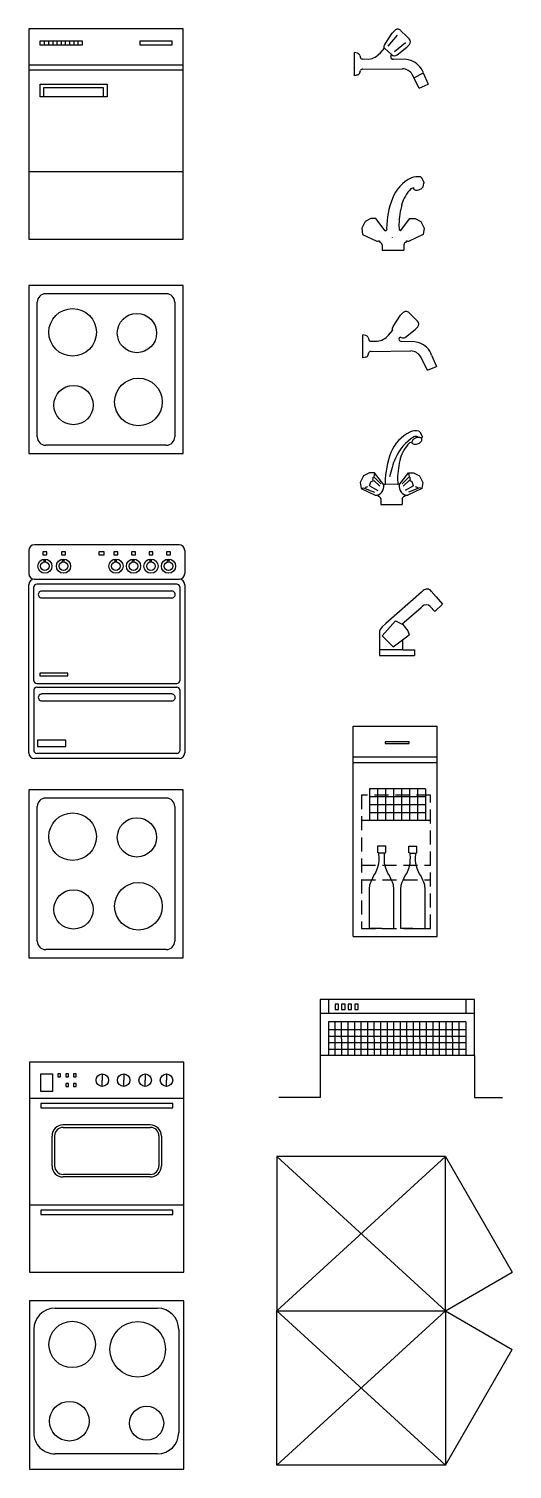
# Model space of a CAD drawing. Extents: x 7129 to 12310, y 667 to 5834.
# Drawn here: x 10588 to 12310, y 692 to 5829 of the extents above; entities that cross this region are included whole.
import ezdxf

# ---------------------------------------------------------------- set-up
doc = ezdxf.new("R2010")
doc.units = 0
doc.header["$LTSCALE"] = 25
doc.header["$MEASUREMENT"] = 0
doc.linetypes.add('VERDECKT', pattern=[3, 2, -1])
doc.layers.add('2-1-5-_MOBIL_COCINA', color=7, linetype='CONTINUOUS')

msp = doc.modelspace()

# ---------------------------------------------------------------- linework, layer by layer
at = {"layer": '2-1-5-_MOBIL_COCINA', "color": 7, "linetype": 'Continuous'}
for p, q in [((11137.559882, 5828.940601), (10587.559882, 5828.940601)), ((10587.559882, 5828.940601), (10587.559882, 5078.940601)), ((11137.559882, 5078.940601), (11137.559882, 5828.940601)), ((11856.063277, 5773.42824), (11882.657027, 5813.529315)), ((11868.313277, 5766.818865), (11901.500777, 5805.865252)), ((11892.157027, 5823.162127), (11882.657027, 5813.529315)), ((11912.563277, 5823.287127), (11934.813277, 5801.240252)), ((10627.559882, 5786.182788), (10642.559882, 5786.182788)), ((10627.559882, 5771.182788), (10627.559882, 5786.182788)), ((10642.559882, 5771.182788), (10627.559882, 5771.182788)), ((10642.559882, 5786.182788), (10642.559882, 5771.182788)), ((10642.559882, 5786.182788), (10657.559882, 5786.182788)), ((10657.559882, 5771.182788), (10642.559882, 5771.182788)), ((10657.559882, 5786.182788), (10657.559882, 5771.182788)), ((10657.559882, 5786.182788), (10672.559882, 5786.182788)), ((10672.559882, 5771.182788), (10657.559882, 5771.182788)), ((10672.559882, 5786.182788), (10672.559882, 5771.182788)), ((10672.559882, 5786.182788), (10687.559882, 5786.182788)), ((10687.559882, 5771.182788), (10672.559882, 5771.182788)), ((10687.559882, 5786.182788), (10687.559882, 5771.182788)), ((10687.559882, 5786.182788), (10702.559882, 5786.182788)), ((10702.559882, 5771.182788), (10687.559882, 5771.182788)), ((10702.559882, 5786.182788), (10702.559882, 5771.182788)), ((10702.559882, 5786.182788), (10717.559882, 5786.182788)), ((10717.559882, 5771.182788), (10702.559882, 5771.182788)), ((10717.559882, 5786.182788), (10717.559882, 5771.182788)), ((10717.559882, 5786.182788), (10732.559882, 5786.182788)), ((10732.559882, 5771.182788), (10717.559882, 5771.182788)), ((10732.559882, 5786.182788), (10732.559882, 5771.182788)), ((10732.559882, 5786.182788), (10747.559882, 5786.182788)), ((10747.559882, 5771.182788), (10732.559882, 5771.182788)), ((10747.559882, 5786.182788), (10747.559882, 5771.182788)), ((10747.559882, 5786.182788), (10762.559882, 5786.182788)), ((10762.559882, 5771.182788), (10747.559882, 5771.182788)), ((10762.559882, 5786.182788), (10762.559882, 5771.182788)), ((10762.559882, 5786.182788), (10777.559882, 5786.182788)), ((10777.559882, 5771.182788), (10762.559882, 5771.182788)), ((10777.559882, 5786.182788), (10777.559882, 5771.182788)), ((10984.122382, 5786.182788), (11097.559882, 5786.182788)), ((10984.122382, 5771.182788), (10984.122382, 5786.182788)), ((11097.559882, 5771.182788), (10984.122382, 5771.182788)), ((11097.559882, 5786.182788), (11097.559882, 5771.182788)), ((11839.313277, 5742.49074), (11854.813277, 5760.412615)), ((11854.813277, 5760.412615), (11852.719527, 5762.725115)), ((11854.563277, 5771.193865), (11856.063277, 5773.42824)), ((11879.782027, 5737.100115), (11854.813277, 5760.412615)), ((11890.407027, 5748.498553), (11929.469527, 5780.029803)), ((11900.000777, 5736.17824), (11935.000777, 5763.373553)), ((11943.407027, 5792.740252), (11934.813277, 5801.240252)), ((11943.750777, 5772.61574), (11935.000777, 5763.373553)), ((11748.688277, 5661.646868), (11748.688277, 5744.42824)), ((11758.782027, 5741.818865), (11748.688277, 5744.42824)), ((11767.157027, 5734.029803), (11770.032027, 5725.537615)), ((11777.875777, 5721.264178), (11799.063277, 5721.11574)), ((11877.469527, 5731.295428), (11880.657027, 5736.139178)), ((11882.750777, 5721.107928), (11887.438277, 5720.693865)), ((11933.782027, 5718.967303), (11887.438277, 5720.693865)), ((11949.469527, 5715.49074), (11933.782027, 5718.967303)), ((11137.559882, 5698.940601), (10587.559882, 5698.940601)), ((11137.559882, 5680.940601), (10587.559882, 5680.940601)), ((11758.782027, 5664.248431), (11748.688277, 5661.646868)), ((11767.157027, 5672.037493), (11770.032027, 5680.529803)), ((11777.875777, 5684.80324), (11919.313277, 5686.42824)), ((11979.125777, 5617.810931), (11954.063277, 5666.428118)), ((11962.219527, 5654.951556), (11991.469527, 5670.162493)), ((11993.407027, 5671.404681), (12010.844527, 5631.420306)), ((10627.559882, 5630.948413), (10866.216132, 5630.948413)), ((10627.559882, 5585.948413), (10627.559882, 5630.948413)), ((10854.216132, 5618.948413), (10639.559882, 5618.948413)), ((10639.559882, 5618.948413), (10639.559882, 5585.948413)), ((10854.216132, 5585.948413), (10854.216132, 5618.948413)), ((10866.216132, 5630.948413), (10866.216132, 5585.948413)), ((11979.125777, 5617.810931), (12010.844527, 5631.420306)), ((10866.216132, 5585.948413), (10627.559882, 5585.948413)), ((11137.559882, 5318.940601), (10587.559882, 5318.940601)), ((11982.879683, 5300.526904), (11985.317183, 5299.730029)), ((11985.317183, 5299.730029), (11986.285933, 5298.065967)), ((11986.285933, 5298.065967), (11995.098433, 5280.456592)), ((11959.129683, 5257.612354), (11957.379683, 5258.971729)), ((11993.598433, 5271.464404), (11994.879683, 5278.706592)), ((11995.098433, 5280.456592), (11994.879683, 5278.706592)), ((11785.723433, 5141.378101), (11773.848433, 5117.464038)), ((11806.504683, 5151.932666), (11785.723433, 5141.378101)), ((11824.504683, 5152.338916), (11806.504683, 5151.932666)), ((11857.692183, 5108.909351), (11824.504683, 5152.338916)), ((11912.629683, 5108.909351), (11945.817183, 5152.338916)), ((11945.817183, 5152.338916), (11963.848433, 5151.932666)), ((11963.848433, 5151.932666), (11984.598433, 5141.378101)), ((11984.598433, 5141.378101), (11996.504683, 5117.464038)), ((11773.848433, 5117.464038), (11777.098433, 5095.651538)), ((11777.098433, 5095.651538), (11827.317183, 5071.596851)), ((11857.692183, 5108.909351), (11862.817183, 5112.331226)), ((11862.348433, 5117.081226), (11862.817183, 5112.331226)), ((11883.035933, 5085.049976), (11883.035933, 5086.151538)), ((11906.379683, 5131.190601), (11907.504683, 5112.331226)), ((11912.629683, 5108.909351), (11907.504683, 5112.331226)), ((11993.223433, 5095.651538), (11943.004683, 5071.596851)), ((11996.504683, 5117.464038), (11993.223433, 5095.651538)), ((10587.559882, 5078.940601), (11137.559882, 5078.940601)), ((11837.567183, 5072.385913), (11837.567183, 5067.549976)), ((11846.848433, 5059.073413), (11846.848433, 5039.089038)), ((11846.848433, 5039.089038), (11923.473433, 5039.089038)), ((11923.504683, 5059.073413), (11923.473433, 5039.089038)), ((11932.754683, 5072.385913), (11932.754683, 5067.549976)), ((11137.559882, 4913.856331), (10587.559882, 4913.856331)), ((10587.559882, 4913.856331), (10587.559882, 4313.856331)), ((11077.559882, 4883.856331), (10647.559882, 4883.856331)), ((11137.559882, 4313.856331), (11137.559882, 4913.856331)), ((10617.559882, 4373.856331), (10617.559882, 4853.856331)), ((11107.559882, 4853.856331), (11107.559882, 4373.856331)), ((11885.711714, 4767.02767), (11912.336714, 4807.129232)), ((11921.836714, 4816.762045), (11912.336714, 4807.129232)), ((11942.211714, 4816.887045), (11964.492964, 4794.84017)), ((11973.055464, 4786.34017), (11964.492964, 4794.84017)), ((11778.336714, 4655.24642), (11778.336714, 4738.02767)), ((11788.461714, 4735.418295), (11778.336714, 4738.02767)), ((11796.836714, 4727.629232), (11799.680464, 4719.137045)), ((11868.961714, 4736.09017), (11884.461714, 4754.012045)), ((11884.461714, 4754.012045), (11882.367964, 4756.324545)), ((11884.242964, 4764.793295), (11885.711714, 4767.02767)), ((11907.117964, 4724.894857), (11910.305464, 4729.738607)), ((11929.649214, 4729.77767), (11964.680464, 4756.980795)), ((11973.399214, 4766.21517), (11964.680464, 4756.980795)), ((11807.524214, 4714.87142), (11828.711714, 4714.71517)), ((11807.524214, 4678.40267), (11948.961714, 4680.02767)), ((11912.430464, 4714.707357), (11917.117964, 4714.293295)), ((11963.430464, 4712.574545), (11917.117964, 4714.293295)), ((11979.117964, 4709.097982), (11963.430464, 4712.574545)), ((11788.461714, 4657.847982), (11778.336714, 4655.24642)), ((11796.836714, 4665.644857), (11799.680464, 4674.129232)), ((12008.805464, 4611.410482), (11983.711714, 4660.02767)), ((12008.805464, 4611.410482), (12040.492964, 4625.019857)), ((12023.086714, 4665.004232), (12040.492964, 4625.019857)), ((11973.367964, 4373.236051), (11978.461714, 4371.657926)), ((11977.680464, 4394.118864), (11980.086714, 4393.321989)), ((11980.086714, 4393.321989), (11981.055464, 4391.657926)), ((11981.055464, 4391.657926), (11989.899214, 4374.040739)), ((11988.649214, 4371.142301), (11985.899214, 4369.400114)), ((11988.367964, 4365.056364), (11989.680464, 4372.298551)), ((11989.680464, 4372.298551), (11988.649214, 4371.142301)), ((11989.899214, 4374.040739), (11989.680464, 4372.298551)), ((11077.559882, 4343.856331), (10647.559882, 4343.856331)), ((11953.930464, 4351.196989), (11952.149214, 4352.564176)), ((10587.559882, 4313.856331), (11137.559882, 4313.856331)), ((11780.524214, 4234.962858), (11768.617964, 4211.056608)), ((11801.274214, 4245.517545), (11780.524214, 4234.962858)), ((11801.055464, 4199.392545), (11806.117964, 4212.68942)), ((11819.305464, 4245.931608), (11801.274214, 4245.517545)), ((11806.117964, 4212.68942), (11816.430464, 4218.28317)), ((11816.430464, 4218.28317), (11838.961714, 4197.47067)), ((11819.305464, 4245.931608), (11817.305464, 4231.525358)), ((11817.305464, 4231.525358), (11841.649214, 4205.75192)), ((11852.461714, 4202.494108), (11819.305464, 4245.931608)), ((11901.149214, 4224.775358), (11902.274214, 4205.923795)), ((11907.430464, 4202.494108), (11940.617964, 4245.931608)), ((11942.586714, 4231.525358), (11918.274214, 4205.75192)), ((11943.461714, 4218.28317), (11920.961714, 4197.47067)), ((11940.617964, 4245.931608), (11958.617964, 4245.517545)), ((11940.617964, 4245.931608), (11942.586714, 4231.525358)), ((11953.774214, 4212.68942), (11943.461714, 4218.28317)), ((11958.867964, 4199.392545), (11953.774214, 4212.68942)), ((11958.617964, 4245.517545), (11979.367964, 4234.962858)), ((11979.367964, 4234.962858), (11991.274214, 4211.056608)), ((11768.617964, 4211.056608), (11771.899214, 4189.244108)), ((11771.899214, 4189.244108), (11780.305464, 4192.275358)), ((11771.899214, 4189.244108), (11822.117964, 4165.18942)), ((11780.305464, 4192.275358), (11819.774214, 4175.892545)), ((11801.055464, 4199.392545), (11831.555464, 4182.18942)), ((11832.367964, 4165.978483), (11832.367964, 4161.134733)), ((11852.461714, 4202.494108), (11857.617964, 4205.923795)), ((11857.149214, 4210.673795), (11857.617964, 4205.923795)), ((11857.617964, 4205.923795), (11902.930464, 4205.50192)), ((11907.430464, 4202.494108), (11902.274214, 4205.923795)), ((11927.555464, 4165.978483), (11927.555464, 4161.134733)), ((11958.867964, 4199.392545), (11928.367964, 4182.18942)), ((11988.024214, 4189.244108), (11937.805464, 4165.18942)), ((11979.617964, 4192.275358), (11940.149214, 4175.892545)), ((11988.024214, 4189.244108), (11979.617964, 4192.275358)), ((11991.274214, 4211.056608), (11988.024214, 4189.244108)), ((11841.617964, 4152.65817), (11841.649214, 4132.673795)), ((11841.649214, 4132.673795), (11918.274214, 4132.673795)), ((11918.274214, 4152.65817), (11918.274214, 4132.673795)), ((10587.559882, 3968.531708), (10587.559882, 3886.250458)), ((11123.091132, 3988.531708), (10607.559882, 3988.531708)), ((10651.591132, 3963.281708), (10637.841132, 3963.281708)), ((10637.841132, 3963.281708), (10637.841132, 3952.398895)), ((10651.591132, 3952.398895), (10651.591132, 3963.281708)), ((10718.028632, 3963.281708), (10704.247382, 3963.281708)), ((10704.247382, 3963.281708), (10704.247382, 3952.398895)), ((10718.028632, 3952.398895), (10718.028632, 3963.281708)), ((10856.247382, 3963.281708), (10836.653632, 3963.281708)), ((10836.653632, 3963.281708), (10836.653632, 3952.398895)), ((10856.247382, 3952.398895), (10856.247382, 3963.281708)), ((10904.809882, 3963.281708), (10891.028632, 3963.281708)), ((10891.028632, 3963.281708), (10891.028632, 3952.398895)), ((10904.809882, 3952.398895), (10904.809882, 3963.281708)), ((10967.247382, 3963.281708), (10953.466132, 3963.281708)), ((10953.466132, 3963.281708), (10953.466132, 3952.398895)), ((10967.247382, 3952.398895), (10967.247382, 3963.281708)), ((11029.653632, 3963.281708), (11015.872382, 3963.281708)), ((11015.872382, 3963.281708), (11015.872382, 3952.398895)), ((11029.653632, 3952.398895), (11029.653632, 3963.281708)), ((11092.091132, 3963.281708), (11078.309882, 3963.281708)), ((11078.309882, 3963.281708), (11078.309882, 3952.398895)), ((11092.091132, 3952.398895), (11092.091132, 3963.281708)), ((11143.091132, 3968.531708), (11143.091132, 3886.250458)), ((10637.841132, 3952.398895), (10651.591132, 3952.398895)), ((10641.684882, 3927.63327), (10640.809882, 3937.391083)), ((10641.684882, 3933.22702), (10647.341132, 3933.35202)), ((10641.747382, 3936.25827), (10647.216132, 3936.273895)), ((10646.934882, 3927.703583), (10648.122382, 3937.50827)), ((10704.247382, 3952.398895), (10718.028632, 3952.398895)), ((10708.091132, 3927.63327), (10707.216132, 3937.391083)), ((10708.122382, 3933.22702), (10713.747382, 3933.35202)), ((10708.184882, 3936.25827), (10713.653632, 3936.273895)), ((10713.341132, 3927.703583), (10714.528632, 3937.50827)), ((10836.653632, 3952.398895), (10856.247382, 3952.398895)), ((10891.028632, 3952.398895), (10904.809882, 3952.398895)), ((10894.903632, 3927.63327), (10894.028632, 3937.391083)), ((10894.903632, 3933.22702), (10900.528632, 3933.35202)), ((10894.966132, 3936.25827), (10900.434882, 3936.273895)), ((10900.122382, 3927.703583), (10901.341132, 3937.50827)), ((10953.466132, 3952.398895), (10967.247382, 3952.398895)), ((10957.309882, 3927.63327), (10956.434882, 3937.391083)), ((10957.341132, 3933.22702), (10962.966132, 3933.35202)), ((10957.372382, 3936.25827), (10962.841132, 3936.273895)), ((10962.559882, 3927.703583), (10963.747382, 3937.50827)), ((11015.872382, 3952.398895), (11029.653632, 3952.398895)), ((11019.747382, 3927.63327), (11018.872382, 3937.391083)), ((11019.747382, 3933.22702), (11025.372382, 3933.35202)), ((11019.809882, 3936.25827), (11025.278632, 3936.273895)), ((11024.966132, 3927.703583), (11026.184882, 3937.50827)), ((11078.309882, 3952.398895), (11092.091132, 3952.398895)), ((11082.153632, 3927.63327), (11081.278632, 3937.391083)), ((11082.184882, 3933.22702), (11087.809882, 3933.35202)), ((11082.216132, 3936.25827), (11087.684882, 3936.273895)), ((11087.403632, 3927.703583), (11088.591132, 3937.50827)), ((10607.559882, 3866.250458), (11123.091132, 3866.250458)), ((10587.559882, 3246.422333), (10587.559882, 3846.250458)), ((10605.559882, 3503.937958), (10605.559882, 3838.250458)), ((11115.091132, 3848.250458), (10615.559882, 3848.250458)), ((11097.091132, 3823.867645), (10633.559882, 3823.867645)), ((11125.091132, 3838.250458), (11125.091132, 3503.937958)), ((11143.091132, 3846.250458), (11143.091132, 3246.422333)), ((11986.391402, 3819.697167), (11860.110152, 3708.056542)), ((11993.141402, 3825.665917), (11986.391402, 3819.697167)), ((12021.453902, 3823.814354), (12039.078902, 3803.579979)), ((12039.078902, 3803.579979), (12061.985152, 3777.251854)), ((10633.559882, 3799.312958), (11097.091132, 3799.312958)), ((11916.828902, 3705.915917), (11985.297652, 3765.478417)), ((11990.235152, 3769.775292), (11985.297652, 3765.478417)), ((12017.891402, 3768.423729), (12034.172652, 3751.212792)), ((12034.172652, 3751.212792), (12061.985152, 3777.251854)), ((11846.578902, 3664.548729), (11894.360152, 3716.978417)), ((11847.078902, 3696.517479), (11860.110152, 3708.056542)), ((11894.360152, 3716.978417), (11920.047652, 3704.845604)), ((11920.047652, 3704.845604), (11938.516402, 3681.345604)), ((11836.953902, 3674.040917), (11836.953902, 3613.947167)), ((11846.578902, 3664.548729), (11885.797652, 3625.314354)), ((11885.797652, 3625.314354), (11943.172652, 3668.142479)), ((11920.891402, 3613.947167), (11919.860152, 3650.736229)), ((11938.516402, 3681.345604), (11943.172652, 3668.142479)), ((11920.891402, 3613.947167), (11836.953902, 3613.947167)), ((11836.953902, 3613.947167), (11836.953902, 3593.947167)), ((11920.891402, 3613.947167), (11962.297652, 3613.947167)), ((11962.297652, 3613.947167), (11962.297652, 3593.947167)), ((11836.953902, 3593.947167), (11962.297652, 3593.947167)), ((10615.559882, 3493.937958), (11115.091132, 3493.937958)), ((10726.341132, 3530.750458), (10626.903632, 3530.750458)), ((10626.903632, 3530.750458), (10626.903632, 3521.63327)), ((10626.903632, 3521.63327), (10726.341132, 3521.63327)), ((10726.341132, 3521.63327), (10726.341132, 3530.750458)), ((10605.559882, 3470.937958), (10605.559882, 3254.422333)), ((10615.559882, 3480.937958), (11115.091132, 3480.937958)), ((11097.091132, 3456.562958), (10633.559882, 3456.562958)), ((11125.091132, 3470.937958), (11125.091132, 3254.422333)), ((10633.559882, 3432.00827), (11097.091132, 3432.00827)), ((11743.239058, 2592.019619), (11743.239058, 3342.019863)), ((11743.239058, 3342.019863), (12043.239058, 3342.019863)), ((12043.239058, 2592.019619), (12043.239058, 3342.019863)), ((10718.966132, 3291.344208), (10618.809882, 3291.344208)), ((10618.809882, 3291.344208), (10618.809882, 3269.41452)), ((10718.966132, 3269.41452), (10718.966132, 3291.344208)), ((11115.091132, 3244.422333), (10615.559882, 3244.422333)), ((10618.809882, 3269.41452), (10718.966132, 3269.41452)), ((11942.457808, 3286.551113), (11857.270308, 3286.551113)), ((11857.270308, 3286.551113), (11857.270308, 3279.871426)), ((11857.270308, 3279.871426), (11942.457808, 3279.871426)), ((11942.457808, 3279.871426), (11942.457808, 3286.551113)), ((11123.091132, 3226.422333), (10607.559882, 3226.422333)), ((11743.239058, 3232.019863), (12043.239058, 3232.019863)), ((11743.239058, 3212.019863), (12043.239058, 3212.019863)), ((11137.559882, 3115.243338), (10587.559882, 3115.243338)), ((10587.559882, 3115.243338), (10587.559882, 2515.243338)), ((11077.559882, 3085.243338), (10647.559882, 3085.243338)), ((11137.559882, 2515.243338), (11137.559882, 3115.243338)), ((12000.645308, 3118.246426), (11801.551558, 3118.246426)), ((11801.551558, 3118.246426), (11801.551558, 3006.113613)), ((12000.645308, 3089.793301), (11801.551558, 3089.793301)), ((11829.989058, 3118.246426), (11829.989058, 3006.113613)), ((11858.426558, 3118.246426), (11858.426558, 3006.113613)), ((11886.895308, 3118.246426), (11886.895308, 3006.113613)), ((11915.332808, 3118.246426), (11915.332808, 3006.113613)), ((11943.770308, 3118.246426), (11943.770308, 3006.113613)), ((11972.207808, 3118.246426), (11972.207808, 3006.113613)), ((12000.645308, 3118.246426), (12000.645308, 3006.113613)), ((10617.559882, 2575.243338), (10617.559882, 3055.243338)), ((11107.559882, 3055.243338), (11107.559882, 2575.243338)), ((12000.645308, 3061.340176), (11801.551558, 3061.340176)), ((12000.645308, 3032.887051), (11801.551558, 3032.887051)), ((11801.551558, 3006.113613), (12000.645308, 3006.113613)), ((11831.051558, 2890.840176), (11831.051558, 2914.621426)), ((11831.051558, 2914.621426), (11859.582808, 2914.621426)), ((11834.864058, 2889.504238), (11831.051558, 2890.840176)), ((11835.301558, 2886.402676), (11834.864058, 2889.504238)), ((11834.864058, 2889.504238), (11855.770308, 2889.504238)), ((11836.145308, 2874.019619), (11835.301558, 2886.402676)), ((11854.489058, 2874.019619), (11855.332808, 2886.402676)), ((11855.332808, 2886.402676), (11855.770308, 2889.504238)), ((11855.770308, 2889.504238), (11859.582808, 2890.840176)), ((11859.582808, 2890.840176), (11859.582808, 2914.621426)), ((11942.114058, 2890.004238), (11942.114058, 2913.785488)), ((11942.114058, 2913.785488), (11970.676558, 2913.785488)), ((11945.957808, 2888.660488), (11942.114058, 2890.004238)), ((11946.395308, 2885.566738), (11945.957808, 2888.660488)), ((11945.957808, 2888.660488), (11966.832808, 2888.660488)), ((11947.207808, 2873.175869), (11946.395308, 2885.566738)), ((11965.551558, 2873.175869), (11966.395308, 2885.566738)), ((11966.395308, 2885.566738), (11966.832808, 2888.660488)), ((11966.832808, 2888.660488), (11970.676558, 2890.004238)), ((11970.676558, 2890.004238), (11970.676558, 2913.785488)), ((11823.489058, 2817.785244), (11830.645308, 2835.168056)), ((11830.645308, 2835.168056), (11835.082808, 2852.339931)), ((11835.082808, 2852.339931), (11835.926558, 2863.441494)), ((11835.926558, 2863.441494), (11836.145308, 2874.019619)), ((11854.707808, 2863.441494), (11854.489058, 2874.019619)), ((11855.551558, 2852.339931), (11854.707808, 2863.441494)), ((11859.989058, 2835.168056), (11855.551558, 2852.339931)), ((11867.145308, 2817.785244), (11859.989058, 2835.168056)), ((11934.551558, 2816.941494), (11941.739058, 2834.324306)), ((11941.739058, 2834.324306), (11946.176558, 2851.503994)), ((11946.176558, 2851.503994), (11946.989058, 2862.605556)), ((11946.989058, 2862.605556), (11947.207808, 2873.175869)), ((11965.801558, 2862.605556), (11965.551558, 2873.175869)), ((11966.614058, 2851.503994), (11965.801558, 2862.605556)), ((11971.051558, 2834.324306), (11966.614058, 2851.503994)), ((11978.239058, 2816.941494), (11971.051558, 2834.324306)), ((11801.989058, 2760.191494), (11803.207808, 2775.855556)), ((11803.207808, 2775.855556), (11806.551558, 2785.753994)), ((11806.551558, 2785.753994), (11810.332808, 2793.183681)), ((11810.332808, 2793.183681), (11817.207808, 2809.535244)), ((11817.207808, 2809.535244), (11823.489058, 2817.785244)), ((11873.426558, 2809.535244), (11867.145308, 2817.785244)), ((11880.301558, 2793.183681), (11873.426558, 2809.535244)), ((11884.082808, 2785.753994), (11880.301558, 2793.183681)), ((11887.426558, 2775.855556), (11884.082808, 2785.753994)), ((11888.645308, 2760.191494), (11887.426558, 2775.855556)), ((11913.082808, 2759.347744), (11914.301558, 2775.019619)), ((11914.301558, 2775.019619), (11917.645308, 2784.918056)), ((11917.645308, 2784.918056), (11921.395308, 2792.339931)), ((11921.395308, 2792.339931), (11928.301558, 2808.699306)), ((11928.301558, 2808.699306), (11934.551558, 2816.941494)), ((11984.489058, 2808.699306), (11978.239058, 2816.941494)), ((11991.395308, 2792.339931), (11984.489058, 2808.699306)), ((11995.145308, 2784.918056), (11991.395308, 2792.339931)), ((11998.489058, 2775.019619), (11995.145308, 2784.918056)), ((11999.707808, 2759.347744), (11998.489058, 2775.019619)), ((11801.989058, 2620.808681), (11801.989058, 2760.191494)), ((11888.645308, 2620.808681), (11888.645308, 2760.191494)), ((11913.082808, 2619.964931), (11913.082808, 2759.347744)), ((11999.707808, 2619.964931), (11999.707808, 2759.347744)), ((11845.301558, 2620.808681), (11801.989058, 2620.808681)), ((11845.301558, 2620.808681), (11888.645308, 2620.808681)), ((11956.395308, 2619.964931), (11913.082808, 2619.964931)), ((11956.395308, 2619.964931), (11999.707808, 2619.964931)), ((11743.239058, 2592.019619), (12043.239058, 2592.019619)), ((11077.559882, 2545.243338), (10647.559882, 2545.243338)), ((10587.559882, 2515.243338), (11137.559882, 2515.243338)), ((12176.032027, 2367.468373), (11626.032027, 2367.468373)), ((11626.032027, 2367.468373), (11626.032027, 2167.468373)), ((11656.032027, 2367.468373), (11656.032027, 2317.468373)), ((12146.032027, 2317.468373), (12146.032027, 2367.468373)), ((12176.032027, 2167.468373), (12176.032027, 2367.468373)), ((12176.032027, 2317.468373), (11626.032027, 2317.468373)), ((11691.188277, 2350.58556), (11679.032027, 2350.58556)), ((11679.032027, 2350.58556), (11679.032027, 2331.24181)), ((11679.032027, 2331.24181), (11691.188277, 2331.24181)), ((11691.188277, 2331.24181), (11691.188277, 2350.58556)), ((11714.438277, 2350.58556), (11702.282027, 2350.58556)), ((11702.282027, 2350.58556), (11702.282027, 2331.24181)), ((11702.282027, 2331.24181), (11714.438277, 2331.24181)), ((11714.438277, 2331.24181), (11714.438277, 2350.58556)), ((11737.719527, 2350.58556), (11725.563277, 2350.58556)), ((11725.563277, 2350.58556), (11725.563277, 2331.24181)), ((11725.563277, 2331.24181), (11737.719527, 2331.24181)), ((11737.719527, 2331.24181), (11737.719527, 2350.58556)), ((11760.969527, 2350.58556), (11748.813277, 2350.58556)), ((11748.813277, 2350.58556), (11748.813277, 2331.24181)), ((11748.813277, 2331.24181), (11760.969527, 2331.24181)), ((11760.969527, 2331.24181), (11760.969527, 2350.58556)), ((11656.032027, 2287.468373), (11656.032027, 2167.468373)), ((12145.313277, 2287.468373), (11656.032027, 2287.468373)), ((11679.282027, 2167.468373), (11679.032027, 2287.468373)), ((11702.563277, 2167.468373), (11702.282027, 2287.468373)), ((11725.813277, 2167.468373), (11725.563277, 2287.468373)), ((11749.094527, 2167.468373), (11748.813277, 2287.468373)), ((11772.344527, 2167.468373), (11772.094527, 2287.468373)), ((11795.625777, 2167.468373), (11795.344527, 2287.468373)), ((11818.875777, 2167.468373), (11818.625777, 2287.468373)), ((11842.157027, 2167.468373), (11841.875777, 2287.468373)), ((11865.407027, 2167.468373), (11865.157027, 2287.468373)), ((11888.688277, 2167.468373), (11888.407027, 2287.468373)), ((11911.938277, 2167.468373), (11911.688277, 2287.468373)), ((11935.219527, 2167.468373), (11934.938277, 2287.468373)), ((11958.469527, 2167.468373), (11958.219527, 2287.468373)), ((11981.750777, 2167.468373), (11981.469527, 2287.468373)), ((12005.000777, 2167.468373), (12004.750777, 2287.468373)), ((12028.282027, 2167.468373), (12028.000777, 2287.468373)), ((12051.532027, 2167.468373), (12051.282027, 2287.468373)), ((12074.813277, 2167.468373), (12074.532027, 2287.468373)), ((12098.063277, 2167.468373), (12097.813277, 2287.468373)), ((12121.344527, 2167.468373), (12121.063277, 2287.468373)), ((12146.032027, 2167.468373), (12146.032027, 2287.468373)), ((11656.032027, 2259.468373), (12146.032027, 2259.468373)), ((11656.032027, 2236.468373), (12146.032027, 2236.468373)), ((11656.032027, 2213.468373), (12146.032027, 2213.468373)), ((12176.032027, 2167.468373), (11626.032027, 2167.468373)), ((11626.032027, 2167.468373), (11626.032027, 2017.468373)), ((11656.032027, 2190.468373), (12146.032027, 2190.468373)), ((12176.032027, 2167.468373), (12176.032027, 2017.468373)), ((11140.169257, 2144.075375), (10590.169257, 2144.075375)), ((10590.169257, 2144.075375), (10590.169257, 1394.075375)), ((11140.169257, 1394.075375), (11140.169257, 2144.075375)), ((10630.169257, 2101.317563), (10671.356757, 2101.317563)), ((10630.169257, 2038.341), (10630.169257, 2101.317563)), ((10671.356757, 2101.317563), (10671.356757, 2038.341)), ((10699.825507, 2101.317563), (10690.513007, 2101.317563)), ((10690.513007, 2101.317563), (10690.513007, 2090.99725)), ((10690.513007, 2090.99725), (10699.825507, 2090.99725)), ((10699.825507, 2090.99725), (10699.825507, 2101.317563)), ((10728.450507, 2101.317563), (10719.169257, 2101.317563)), ((10719.169257, 2101.317563), (10719.169257, 2090.99725)), ((10719.169257, 2090.99725), (10728.450507, 2090.99725)), ((10728.450507, 2067.1535), (10719.169257, 2067.1535)), ((10719.169257, 2067.1535), (10719.169257, 2056.833188)), ((10719.169257, 2056.833188), (10728.450507, 2056.833188)), ((10728.450507, 2090.99725), (10728.450507, 2101.317563)), ((10728.450507, 2056.833188), (10728.450507, 2067.1535)), ((10756.544257, 2101.317563), (10747.263007, 2101.317563)), ((10747.263007, 2101.317563), (10747.263007, 2090.99725)), ((10747.263007, 2090.99725), (10756.544257, 2090.99725)), ((10756.544257, 2067.1535), (10747.263007, 2067.1535)), ((10747.263007, 2067.1535), (10747.263007, 2056.833188)), ((10747.263007, 2056.833188), (10756.544257, 2056.833188)), ((10756.544257, 2090.99725), (10756.544257, 2101.317563)), ((10756.544257, 2056.833188), (10756.544257, 2067.1535)), ((10849.388007, 2101.317563), (10849.388007, 2079.075375)), ((10849.388007, 2056.833188), (10849.388007, 2079.075375)), ((10925.669257, 2101.317563), (10925.669257, 2079.075375)), ((10925.669257, 2056.833188), (10925.669257, 2079.075375)), ((11001.950507, 2101.317563), (11001.950507, 2079.075375)), ((11001.950507, 2056.833188), (11001.950507, 2079.075375)), ((11078.231757, 2101.317563), (11078.231757, 2079.075375)), ((11078.231757, 2056.833188), (11078.231757, 2079.075375)), ((11140.169257, 2014.075375), (10590.169257, 2014.075375)), ((10671.356757, 2038.341), (10630.169257, 2038.341)), ((11626.032027, 2017.468373), (11478.344527, 2017.468373)), ((12176.032027, 2017.468373), (12275.625777, 2017.468373)), ((11100.169257, 1996.075375), (10630.169257, 1996.075375)), ((10630.169257, 1996.075375), (10630.169257, 1980.075375)), ((10630.169257, 1980.075375), (11100.169257, 1980.075375)), ((11100.169257, 1980.075375), (11100.169257, 1996.075375)), ((10709.481757, 1910.7785), (10742.669257, 1910.7785)), ((11020.169257, 1920.075375), (10710.169257, 1920.075375)), ((10742.669257, 1910.7785), (11020.856757, 1910.7785)), ((10670.169257, 1774.075375), (10670.169257, 1880.075375)), ((10679.450507, 1880.7785), (10679.450507, 1773.380063)), ((11050.856757, 1880.7785), (11050.856757, 1773.380063)), ((11060.169257, 1880.075375), (11060.169257, 1774.075375)), ((12071.832419, 1806.575375), (11471.832419, 1806.575375)), ((11471.832419, 1806.575375), (11471.832419, 1256.575131)), ((12071.832419, 1806.575375), (11471.832419, 1256.575131)), ((11471.832419, 1806.575375), (12071.832419, 1256.575131)), ((12071.832419, 1256.575131), (12071.832419, 1806.575375)), ((12071.832419, 1806.575375), (12309.988669, 1394.075375)), ((11020.856757, 1743.380063), (10709.450507, 1743.380063)), ((11020.169257, 1734.075375), (10710.169257, 1734.075375)), ((11140.169257, 1634.075375), (10590.169257, 1634.075375)), ((11100.169257, 1616.075375), (10630.169257, 1616.075375)), ((10630.169257, 1616.075375), (10630.169257, 1600.075375)), ((10630.169257, 1600.075375), (11100.169257, 1600.075375)), ((11100.169257, 1600.075375), (11100.169257, 1616.075375)), ((10590.169257, 1394.075375), (11140.169257, 1394.075375)), ((12071.832419, 1256.575131), (12309.988669, 1394.075375)), ((11140.169257, 1291.875279), (10590.169257, 1291.875279)), ((10590.169257, 1291.875279), (10590.169257, 691.875279)), ((11140.169257, 691.875279), (11140.169257, 1291.875279)), ((10680.981757, 1266.211217), (11045.763007, 1266.211217)), ((11471.832419, 706.575131), (11471.832419, 1256.575131)), ((11471.832419, 1256.575131), (12071.832419, 1256.575131)), ((12071.832419, 706.575131), (11471.832419, 1256.575131)), ((11471.832419, 706.575131), (12071.832419, 1256.575131)), ((11471.832419, 1256.575131), (12071.832419, 1256.575131)), ((12071.832419, 1256.575131), (12071.832419, 706.575131)), ((12071.832419, 1256.575131), (12309.988669, 1119.075131)), ((10604.981757, 1190.211217), (10604.981757, 822.383092)), ((11121.763007, 1190.211217), (11121.763007, 822.383092)), ((12071.832419, 706.575131), (12309.988669, 1119.075131)), ((11045.763007, 746.383092), (10680.981757, 746.383092)), ((10590.169257, 691.875279), (11140.169257, 691.875279)), ((12071.832419, 706.575131), (11471.832419, 706.575131))]:
    msp.add_line(p, q, dxfattribs=at)
at = {"layer": '2-1-5-_MOBIL_COCINA', "color": 7, "linetype": 'VERDECKT'}
for p, q in [((12019.489058, 3095.340176), (11773.020308, 3095.340176)), ((11773.020308, 3095.340176), (11773.020308, 2619.964931)), ((12019.489058, 2619.964931), (12019.489058, 3095.340176)), ((11773.020308, 3006.113613), (12019.489058, 3006.113613)), ((11773.020308, 2845.949306), (12019.489058, 2845.949306)), ((11773.020308, 2794.027431), (12019.489058, 2794.027431)), ((11773.020308, 2619.964931), (12019.489058, 2619.964931))]:
    msp.add_line(p, q, dxfattribs=at)
at = {"layer": '2-1-5-_MOBIL_COCINA', "color": 7, "linetype": 'Continuous'}
for centre, radius in [((10743.528632, 4746.442268), 84.816154), ((10972.872382, 4743.973518), 70.142746), ((10978.122382, 4498.121956), 84.816154), ((10746.684882, 4487.059456), 70.142746), ((10644.778632, 3912.523895), 25.331061), ((10644.778632, 3912.523895), 15.293903), ((10711.216132, 3912.523895), 25.331061), ((10711.216132, 3912.523895), 15.293903), ((10897.997382, 3912.523895), 25.331061), ((10897.997382, 3912.523895), 15.293903), ((10960.434882, 3912.523895), 25.331061), ((10960.434882, 3912.523895), 15.293903), ((11022.841132, 3912.523895), 25.331061), ((11022.841132, 3912.523895), 15.293903), ((11085.278632, 3912.523895), 25.331061), ((11085.278632, 3912.523895), 15.293903), ((10743.528632, 2947.829275), 84.816154), ((10972.872382, 2945.360525), 70.142746), ((10978.122382, 2699.508963), 84.816154), ((10746.684882, 2688.446463), 70.142746), ((10849.388007, 2079.075375), 22.24328), ((10925.669257, 2079.075375), 22.24328), ((11001.950507, 2079.075375), 22.24328), ((11078.231757, 2079.075375), 22.24328), ((10741.888007, 1136.867467), 82.796581), ((10975.731757, 1119.422154), 98.939521), ((10731.981757, 863.117467), 70.770411), ((11007.138007, 855.750279), 60.927693)]:
    msp.add_circle(centre, radius, dxfattribs=at)
for centre, radius, start, end in [((11902.407027, 5813.052752), 14.400001, 45.292275, 135.407653), ((11864.563277, 5764.561053), 12, 146.435048, 188.799816), ((11933.282027, 5782.506365), 14.400001, 316.610933, 45.290202), ((11755.782027, 5730.201678), 12, 18.606907, 75.539392), ((11776.313277, 5727.756365), 6.669345, 199.392387, 283.458834), ((11792.594527, 5781.881365), 61.106124, 276.093322, 319.867376), ((11883.844527, 5728.139178), 7.116889, 153.664339, 261.292821), ((11890.407027, 5748.498553), 15.600001, 226.952296, 307.832965), ((11925.688277, 5647.834368), 71.709533, 19.1872, 70.642037), ((11755.782027, 5675.873553), 12, 284.460604, 341.393086), ((11776.313277, 5678.318865), 6.669345, 76.541377, 160.606608), ((11917.063277, 5642.326556), 44.159818, 33.074901, 87.06199), ((12010.379683, 5174.081104), 136.799777, 115.7681, 158.599711), ((11972.067183, 5248.127979), 53.508726, 78.334237, 113.281098), ((12047.879683, 5161.659229), 138.049352, 135.529272, 162.65504), ((11953.692183, 5254.221729), 6, 52.312009, 136.283461), ((11964.453758, 5261.385136), 6.502143, 161.410001, 217.633097), ((11966.284779, 5263.057953), 8.976003, 218.952875, 249.733533), ((11969.149955, 5270.437114), 16.891307, 249.286612, 269.410179), ((11969.460587, 5280.351328), 26.809004, 268.96445, 283.728179), ((11968.429862, 5285.225814), 31.789226, 283.447885, 296.619422), ((11970.331933, 5281.724079), 27.806732, 296.348545, 310.755285), ((11976.76794, 5274.458996), 18.102266, 310.336079, 329.546118), ((11984.087916, 5270.253522), 9.661023, 329.04311, 358.336713), ((11987.210758, 5270.033802), 6.534392, 359.467762, 12.655867), ((12183.692183, 5110.424976), 321.40929, 159.306936, 178.813014), ((12235.410933, 5118.878101), 329.282752, 164.996661, 177.857265), ((11826.285933, 5103.456226), 31.875601, 271.860107, 289.981856), ((11837.035933, 5057.659351), 9.897119, 8.181474, 86.874931), ((11933.285933, 5057.659351), 9.897119, 93.125063, 171.818514), ((11944.035933, 5103.456226), 31.875601, 250.01832, 268.13985), ((10647.559882, 4853.856331), 30, 89.999996, 179.999937), ((11077.559882, 4853.856331), 30, 359.999928, 89.999924), ((11932.086714, 4806.65267), 14.400001, 45.292275, 135.407653), ((11962.930464, 4776.105795), 14.400001, 316.610933, 45.290202), ((11785.461714, 4723.801107), 12, 18.606907, 75.539392), ((11822.242964, 4775.480795), 61.106124, 276.093322, 319.867376), ((11894.242964, 4758.160482), 12, 146.435048, 188.799816), ((11920.086714, 4742.097982), 15.600001, 226.952296, 307.832965), ((11805.961714, 4721.355795), 6.669345, 199.392387, 283.458834), ((11805.961714, 4671.918295), 6.669345, 76.541377, 160.606608), ((11913.492964, 4721.738607), 7.116889, 153.664339, 261.292821), ((11946.711714, 4635.926107), 44.159818, 33.074901, 87.06199), ((11955.336714, 4641.441732), 71.709533, 19.1872, 70.642037), ((11785.461714, 4669.472982), 12, 284.460604, 341.393086), ((10647.559882, 4373.856331), 30, 179.999991, 269.999946), ((11077.559882, 4373.856331), 30, 269.999946, 359.999928), ((12005.180464, 4267.673795), 136.799777, 115.7681, 158.599711), ((12040.086714, 4237.423795), 157.933252, 120.636659, 157.452103), ((11966.867964, 4341.712858), 53.508726, 78.334237, 113.281098), ((11976.789281, 4342.305314), 28.974943, 114.316427, 128.331483), ((11966.399214, 4358.478239), 16.318843, 64.755295, 114.598089), ((11977.992811, 4339.992585), 31.578414, 101.34814, 114.578488), ((11976.904663, 4346.081568), 25.394697, 86.334617, 101.644279), ((11977.674476, 4356.084016), 15.364035, 65.3696, 86.8149), ((11980.699346, 4362.569956), 8.207695, 33.001353, 65.69457), ((11981.92841, 4363.592045), 6.622904, 347.218682, 31.376775), ((12178.492964, 4204.009733), 321.40929, 159.306936, 178.813014), ((12042.649214, 4255.25192), 138.049352, 135.529272, 162.65504), ((11948.492964, 4347.81442), 6, 52.312009, 136.283461), ((11959.370019, 4355.020683), 6.622904, 173.594056, 211.376775), ((11963.386109, 4354.445544), 10.678802, 145.547345, 172.93161), ((11960.599083, 4356.042771), 8.207695, 213.001353, 245.69457), ((11970.942388, 4349.486135), 19.716196, 127.945287, 146.085775), ((11963.623953, 4362.528711), 15.364035, 245.3696, 266.8149), ((11964.393766, 4372.53116), 25.394697, 266.334617, 281.644279), ((11963.305618, 4378.620143), 31.578414, 281.34814, 294.578488), ((11964.509148, 4376.307413), 28.974943, 294.316427, 308.331483), ((11970.356041, 4369.126592), 19.716196, 307.945287, 326.085775), ((11977.91232, 4364.167183), 10.678802, 325.547345, 352.93161), ((11981.928409, 4363.592045), 6.622904, 353.594058, 12.781289), ((12193.492964, 4168.50192), 326.06731, 156.601894, 169.004999), ((12230.211714, 4212.462858), 329.282752, 164.996661, 177.857265), ((11769.711714, 4234.22067), 45.432405, 340.980829, 353.786587), ((11990.211714, 4234.22067), 45.432405, 186.213083, 199.018841), ((11777.586714, 4227.017545), 35.080402, 286.932969, 300.532913), ((11821.055464, 4197.048795), 31.875601, 271.860107, 9.838105), ((11831.836714, 4151.25192), 9.897119, 8.181474, 86.874931), ((11938.836714, 4197.048795), 31.875601, 170.161647, 268.13985), ((11928.086714, 4151.25192), 9.897119, 93.125063, 171.818514), ((11982.305464, 4227.017545), 35.080402, 239.466852, 253.066988), ((10607.559882, 3968.531708), 20, 89.999996, 179.999991), ((11123.091132, 3968.531708), 20, 0, 89.999996), ((10607.559882, 3886.250458), 20, 179.999991, 269.999946), ((10607.559882, 3866.250458), 20, 179.999991, 179.999991), ((10607.559882, 3846.250458), 20, 89.999996, 179.999991), ((11123.091132, 3886.250458), 20, 269.999946, 359.999928), ((11123.091132, 3846.250458), 20, 0, 89.999996), ((10615.559882, 3838.250458), 10, 89.999996, 179.999991), ((10633.559882, 3811.594208), 12.277588, 89.999996, 270.000001), ((11097.091132, 3811.594208), 12.277588, 269.999919, 89.999924), ((11115.091132, 3838.250458), 10, 0, 89.999996), ((12006.391402, 3810.681542), 20, 41.030654, 131.483436), ((12003.360152, 3754.681542), 20, 43.3945, 131.017618), ((11866.953902, 3674.040917), 30, 131.483136, 179.999991), ((10615.559882, 3503.937958), 10, 179.999991, 269.999946), ((11115.091132, 3503.937958), 10, 269.999946, 359.999928), ((10615.559882, 3470.937958), 10, 89.999996, 179.999991), ((10633.559882, 3444.281708), 12.277588, 89.999996, 270.000001), ((11097.091132, 3444.281708), 12.277588, 269.999919, 89.999924), ((11115.091132, 3470.937958), 10, 0, 89.999996), ((10607.559882, 3246.422333), 20, 179.999991, 269.999946), ((10615.559882, 3254.422333), 10, 179.999991, 269.999946), ((11115.091132, 3254.422333), 10, 269.999946, 359.999928), ((11123.091132, 3246.422333), 20, 269.999946, 359.999928), ((10647.559882, 3055.243338), 30, 89.999996, 179.999937), ((11077.559882, 3055.243338), 30, 359.999928, 89.999924), ((10647.559882, 2575.243338), 30, 179.999991, 269.999946), ((11077.559882, 2575.243338), 30, 269.999946, 359.999928), ((10710.169257, 1880.075375), 40, 89.999996, 179.999991), ((10709.450507, 1880.7785), 30, 89.999067, 179.999991), ((11020.169257, 1880.075375), 40, 0, 89.999996), ((11020.856757, 1880.7785), 30, 0, 89.999067), ((10710.169257, 1774.075375), 40, 179.999991, 269.999946), ((10709.450507, 1773.380063), 30, 179.999991, 269.999946), ((11020.169257, 1774.075375), 40, 269.999946, 359.999928), ((11020.856757, 1773.380063), 30, 269.999946, 359.999928), ((10680.981757, 1190.211217), 75.999999, 89.999996, 179.999991), ((11045.763007, 1190.211217), 75.999999, 0, 89.999996), ((10680.981757, 822.383092), 75.999999, 179.999991, 270.000001), ((11045.763007, 822.383092), 75.999999, 270.000001, 359.999983)]:
    msp.add_arc(centre, radius, start, end, dxfattribs=at)

doc.saveas('drawing.dxf')
